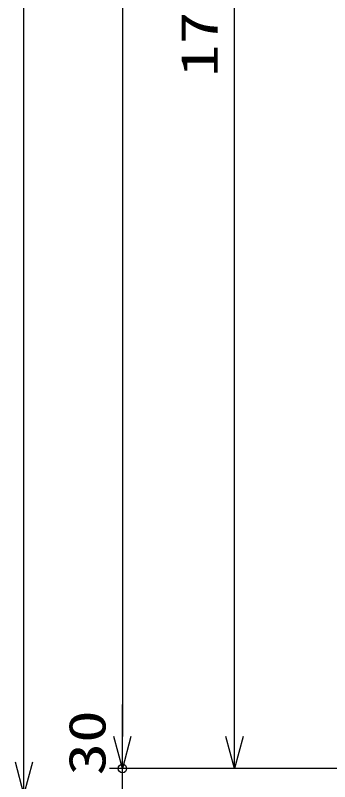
# Model space of a CAD drawing. Units: millimetres, scale not verified. Extents: x -6299 to 6301, y -4454 to 4456.
# Drawn here: x -20 to 347, y -1063 to -166 of the extents above; entities that cross this region are included whole.
import ezdxf
from ezdxf.enums import TextEntityAlignment as Align

# ---------------------------------------------------------------- set-up
doc = ezdxf.new("R2010")
doc.units = ezdxf.units.MM
doc.header["$LTSCALE"] = 20
doc.header["$PDMODE"] = 32
doc.header["$PDSIZE"] = 10
doc.layers.add('0-2_0', color=4, linetype='Continuous', lineweight=25)
doc.layers.add('0-7_DEFPOINTS', color=7, linetype='Continuous')
doc.styles.add('ＭＳ ゴシック', font='')
doc.styles.get('ＭＳ ゴシック').set_extended_font_data('MS Gothic')

# ---------------------------------------------------------------- blocks, each defined once
blk = doc.blocks.new('_Open30')
at = {"layer": '0-2_0', "color": 2}
blk.add_line((0, 0), (-20, 0), dxfattribs=at)
blk.add_lwpolyline([(-20, 5.36), (0, 0), (-20, -5.36)], dxfattribs=at)

msp = doc.modelspace()

# ---------------------------------------------------------------- linework, layer by layer
at = {"layer": '0-2_0', "color": 2}
for p, q in [((-10.29, -1040.56), (-10.29, 1094.44)), ((104.76, 1094.44), (104.76, -1010.56)), ((235.94, -1010.56), (235.94, 684.44)), ((104.76, -1010.56), (104.76, -973.06)), ((104.76, -1010.56), (104.76, -973.06)), ((104.76, -1078.06), (104.76, -1048.06)), ((104.76, -1078.06), (104.76, -1048.06))]:
    msp.add_line(p, q, dxfattribs=at)
at = {"layer": '0-2_0', "color": 1}
for p, q in [((801.17, -1048.06), (89.76, -1048.06)), ((801.17, -1048.06), (89.76, -1048.06)), ((801.17, -1048.06), (89.76, -1048.06)), ((765.17, -1048.06), (220.94, -1048.06))]:
    msp.add_line(p, q, dxfattribs=at)
at = {"layer": '0-7_DEFPOINTS'}
msp.add_point((104.76, -1048.06), dxfattribs=at)
msp.add_point((104.76, -1048.06), dxfattribs=at)
msp.add_point((104.76, -1048.06), dxfattribs=at)

# ---------------------------------------------------------------- block references
at = {"layer": '0-2_0', "xscale": 1.875, "yscale": 1.875, "rotation": 270}
for p in [(104.76, -1048.06), (104.76, -1048.06), (104.76, -1048.06), (235.94, -1048.06), (-10.29, -1078.06)]:
    msp.add_blockref('_Open30', p, dxfattribs=at)

# ---------------------------------------------------------------- texts
at = {"layer": '0-2_0', "color": 3, "style": 'ＭＳ ゴシック', "width": 1.3}
for s, p in [('1770', (229.27, -238.65)), ('30', (98.09, -1056.27))]:
    msp.add_text(s, height=43.26, rotation=90, dxfattribs=at).set_placement(p, align=Align.BOTTOM_LEFT)

doc.saveas('drawing.dxf')
